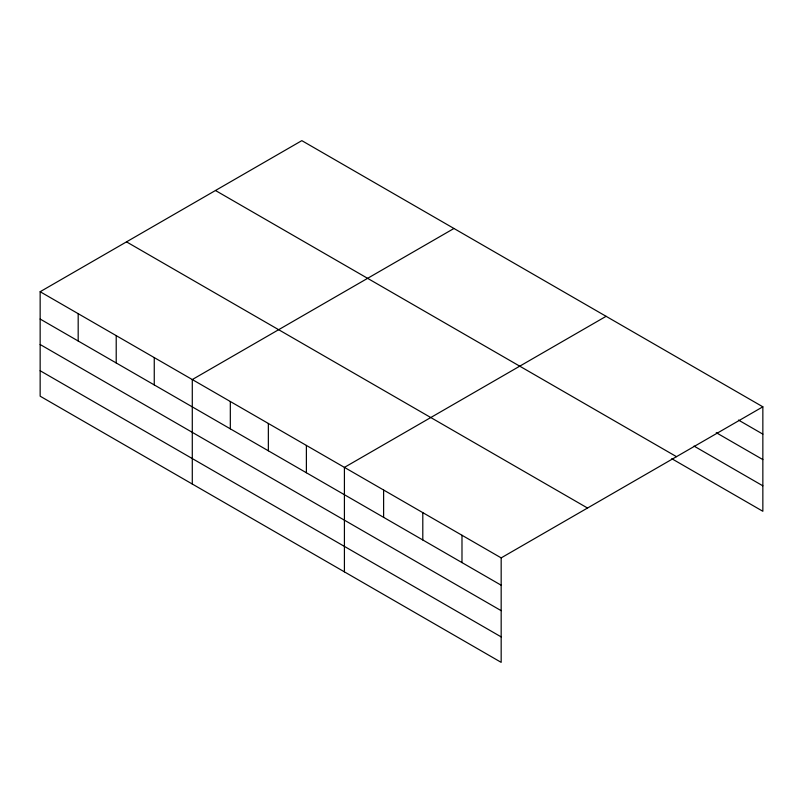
<?xml version="1.0" encoding="UTF-8"?>
<svg xmlns="http://www.w3.org/2000/svg" width="803" height="803" viewBox="0 0 803 803"><rect width="100%" height="100%" fill="white"/><g stroke="black" fill="none" stroke-linecap="round" stroke-linejoin="round"><path stroke-width="1.2" d="M501.172 610.671L501.172 557.884L40.15 291.72L40.15 396.19L501.172 662.355L501.172 610.671L40.15 344.507M671.77 458.694L762.85 511.28L762.85 406.81L301.828 140.645L40.15 291.72M453.966 228.474L192.288 379.558L192.288 484.028M606.104 316.312L344.417 467.396L344.417 571.866M501.172 557.884L762.85 406.81M738.489 420.069L762.85 434.132M716.246 432.687L762.85 459.587M694.013 446.077L762.85 485.825M215.475 190.502L676.497 456.666M126.503 241.864L587.525 508.028M40.15 319.042L501.172 585.216M40.15 370.735L501.172 636.899M461.986 535.26L461.986 562.592M422.8 512.635L422.8 539.967M383.613 490.011L383.613 517.343M306.385 445.434L306.385 472.756M268.353 423.472L268.353 450.794M230.32 401.52L230.32 428.842M154.256 357.596L154.256 384.918M116.214 335.644L116.214 362.966M78.182 313.682L78.182 341.004"/></g></svg>
